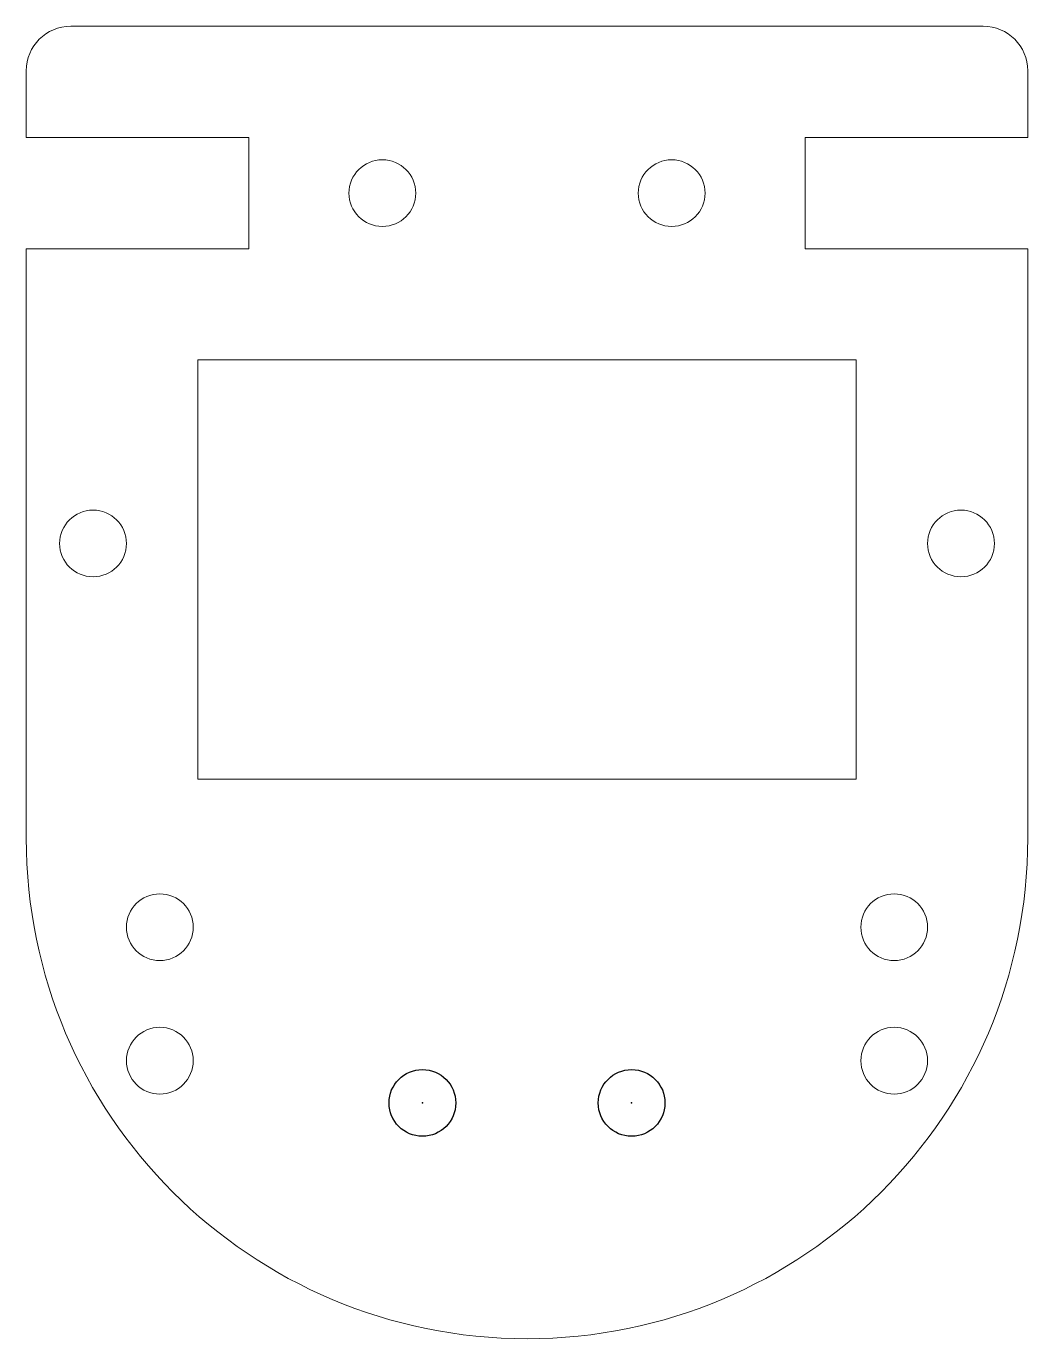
# Model space of a CAD drawing. Header units: millimetres. Extents: x -24.3 to 20.7, y -35.8 to 23.3.
import ezdxf

# ---------------------------------------------------------------- set-up
doc = ezdxf.new("R2010")
doc.units = ezdxf.units.MM
doc.header["$PDSIZE"] = -1

msp = doc.modelspace()

# ---------------------------------------------------------------- linework, layer by layer
at = {"color": 7, "linetype": 'Continuous', "lineweight": 15}
for p, q in [((-22.266, 23.25), (18.734, 23.25)), ((-24.266, 18.25), (-24.266, 21.25)), ((20.734, 21.25), (20.734, 18.25)), ((-14.266, 18.25), (-24.266, 18.25)), ((-14.266, 13.25), (-14.266, 18.25)), ((10.734, 18.25), (10.734, 13.25)), ((20.734, 18.25), (10.734, 18.25)), ((-24.266, 13.25), (-14.266, 13.25)), ((-24.266, -13.25), (-24.266, 13.25)), ((10.734, 13.25), (20.734, 13.25)), ((20.734, 13.25), (20.734, -13.25)), ((13.024, 8.25), (-16.556, 8.25)), ((-16.556, 8.25), (-16.556, -10.6)), ((13.024, -10.6), (13.024, 8.25)), ((-16.556, -10.6), (13.024, -10.6))]:
    msp.add_line(p, q, dxfattribs=at)
for centre in [(-8.266, 15.75), (4.734, 15.75), (-21.266, 0), (17.734, 0), (-18.266, -17.25), (14.734, -17.25), (-18.266, -23.25), (14.734, -23.25), (-6.466, -25.15), (2.934, -25.15)]:
    msp.add_circle(centre, 1.5, dxfattribs=at)
at = {"color": 7, "linetype": 'Continuous'}
for centre in [(-6.466, -25.15), (2.934, -25.15)]:
    msp.add_circle(centre, 1.5, dxfattribs=at)
at = {"color": 7, "linetype": 'Continuous', "lineweight": 15}
for centre, radius, start, end in [((-22.266, 21.25), 2, 90, 180), ((18.734, 21.25), 2, 0, 90), ((-1.766, -13.25), 22.5, 180, 0)]:
    msp.add_arc(centre, radius, start, end, dxfattribs=at)
at = {"color": 7, "linetype": 'Continuous'}
for p in [(-6.466, -25.15), (-6.466, -25.15), (2.934, -25.15), (2.934, -25.15)]:
    msp.add_point(p, dxfattribs=at)

doc.saveas('drawing.dxf')
